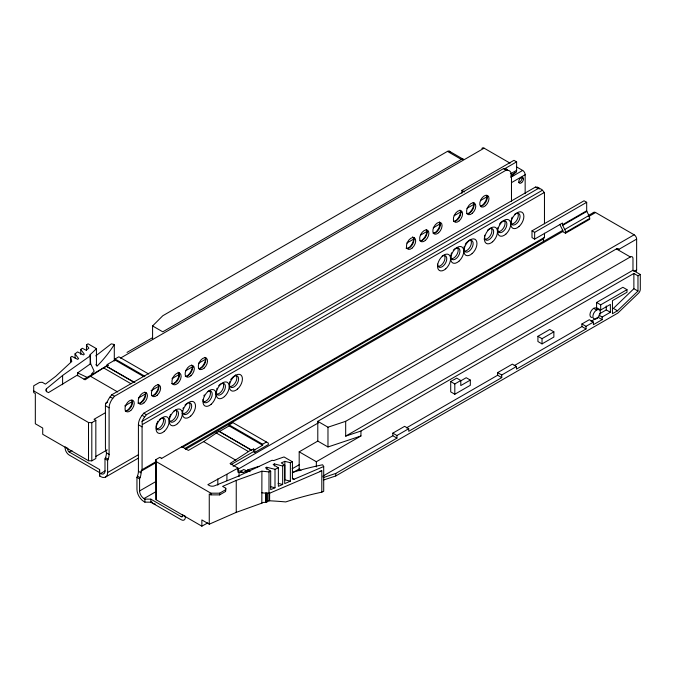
<?xml version="1.0" encoding="UTF-8"?>
<svg xmlns="http://www.w3.org/2000/svg" width="674" height="674" viewBox="0 0 674 674"><rect width="100%" height="100%" fill="white"/><g stroke="black" fill="none" stroke-linecap="round" stroke-linejoin="round"><path stroke-width="1.01" d="M86.474 350.126L86.474 345.004L88.024 343.791L96.441 348.652L96.433 365.081A2.022 0.826 -71.7 0 0 96.517 365.653A2.089 0.843 -72 0 0 96.913 366.016A2.174 0.885 -72.3 0 0 97.292 365.872L97.494 365.696A240.475 138.836 0 0 0 114.294 344.49L111.269 343.858L95.784 355.88M292.996 472.238A240.475 138.836 0 0 1 322.619 464.765L323.705 466.509L294.117 479.214L292.465 478.262L292.449 461.816L290.359 462.709L290.359 481.177L284.714 483.603L284.714 465.136L282.676 466.012L282.676 484.48L278.37 486.325L278.37 467.857L275 469.306L275 487.774L270.687 489.627L270.687 471.16L268.993 471.893L261.908 471.177L261.832 503.124L263.366 502.391L266.213 502.383L266.213 492.643M107.149 366.327L107.2 364.533L115.018 360.017L143.983 376.741M230.971 464.639L253.416 451.681L253.5 448.994L254.814 449.752L262.633 445.244L262.633 444.225L229.135 424.89L229.135 425.901L262.633 445.244M253.416 451.681L254.73 452.439L254.814 449.752M261.908 503.124L236.245 512.366L209.26 524.195L209.26 493.932L210.886 494.876L219.673 494.876L225.537 491.489L225.773 488.237L222.589 486.401L236.245 480.419L261.908 471.177M225.537 491.489L225.773 488.237M266.213 502.383L268.901 500.79A6.167 2.005 20.5 0 1 269.617 500.79A284.462 92.574 20.5 0 1 285.751 501.928A236.591 136.595 0 0 1 321.81 492.163L323.705 491.346L323.705 466.509M138.6 454.621L107.629 472.499A9.95 5.746 60 0 1 100.595 476.56L99.693 476.046L99.693 472.996L100.595 473.519A6.218 3.589 60 0 0 104.992 470.974L104.992 458.91L105.481 457.663A10.363 5.982 -60 0 0 106.458 452.861L105.43 448.53L105.43 405.723A10.363 5.982 -60 0 1 105.683 403.397A12.84 2.881 -39.4 0 1 107.486 401.409A10.363 5.982 -60 0 1 110.123 396.876L111.825 394.753L503.478 168.635L505.18 168.786A10.363 5.982 -60 0 1 507.825 170.278A10.363 5.982 -60 0 1 511.482 175.526L511.482 201.383M107.629 472.499L107.629 460.435L108.118 459.188A10.363 5.982 -60 0 0 109.095 454.386L109.095 407.837A10.363 5.982 -60 0 1 112.76 398.393L114.462 396.278L506.123 170.16L507.817 170.311L505.18 168.786M183.564 515.239L185.325 516.259L185.325 517.354A5.805 3.353 60 0 1 181.222 519.73L150.858 502.197L144.893 502.138L143.983 501.616A9.95 5.746 60 0 1 136.948 489.425L136.948 477.361L137.437 476.114A10.363 5.982 -60 0 0 138.414 471.311L138.414 424.772A10.363 5.982 -60 0 1 142.079 415.319L143.781 413.204L535.434 187.086L537.136 187.237A10.363 5.982 -60 0 1 539.402 188.282M183.042 515.627L181.222 516.68L150.858 499.148L144.893 499.089L143.983 498.566A6.218 3.589 60 0 1 139.585 490.95L139.585 478.885L140.074 477.639A10.363 5.982 -60 0 0 141.051 472.836L141.051 471.236L142.079 469.694L155.736 461.808M182.022 447.578L543.438 238.916L544.466 237.374L544.466 233.196M142.332 424.553A12.84 10.076 86.3 0 1 142.079 421.385A10.363 5.982 -60 0 1 144.716 416.844L146.418 414.729L538.079 188.61L539.773 188.762A10.363 5.982 -60 0 1 542.418 190.253A12.84 10.076 86.3 0 1 544.221 192.528A10.363 5.982 -60 0 1 544.466 194.567L544.466 223.802M91.394 374.121L94.149 371.214L90.645 363.665L90.19 354.583A240.475 138.836 0 0 0 96.441 348.652M152.585 339.46L152.585 325.946L162.813 315.727L447.46 151.38A3.732 2.157 -60 0 1 449.971 152.038M633.872 273.459L633.872 288.699L613.382 308.414L617.485 310.781L637.975 291.067L637.975 275.826L633.872 273.459L360.944 431.031L345.678 436.12L345.678 421.309L630.333 256.963A3.732 2.157 -60 0 1 632.97 258.487L632.97 270.249L345.678 436.12M511.086 175.619L515.854 172.35A4.769 2.755 60 0 0 516.613 170.32L516.613 161.861L513.976 160.336L461.934 190.38L461.934 193.278M46.514 391.712L46.514 388.721L62.606 375.452L90.645 355.577M70.576 362.486L70.576 357.338L71.84 356.352L77.67 359.352L78.605 358.627L75.05 353.867L77.552 351.921L83.382 354.912L84.317 354.187L80.762 349.435L82.279 348.256L86.162 350.253L88.842 348.172L86.474 345.004M77.628 375.763L77.628 372.891L90.645 363.665M46.514 388.721A4.145 2.393 0 0 0 46.986 391.779L48.444 392.63L77.139 375.216L85.093 379.807L106.273 366.083L134.876 382.596M181.913 446.668L188.4 450.409L203.649 441.613L219.067 431.208L251.512 450.139L253.5 448.994M237.998 470.873L240.904 471.134L243.702 469.517L246.28 470.621L243.415 472.584L238.023 472.306L238.023 468.101L230.07 463.51L251.25 449.785M115.018 360.017L115.018 359.006L118.851 356.79L148.718 374.036M127.015 352.418L152.509 337.708M463.527 159.452A3.732 2.157 -60 0 0 461.387 159.426L162.771 331.827L152.585 325.946M84.014 379.167L107.705 365.485M120.469 358.113L484.109 148.17L510.108 163.184M106.273 366.083L106.526 366.437L108.514 365.291L107.2 364.533M504.952 168.593L516.613 161.861M105.683 403.397L107.503 402.344M510.344 173.943L516.613 170.32M511.372 174.937L515.854 172.35M510.926 176.066L513.613 174.507A1.036 0.598 60 0 1 513.773 174.069M510.926 176.908L513.613 175.358L513.613 174.507M510.816 177.27L522.662 170.429A3.522 2.039 60 0 1 525.156 174.743L525.156 193.691M105.473 412.69L94.04 419.287L95.834 420.332L95.834 458.522L91.807 460.848L88.513 460.73L42.715 434.283L42.715 428.041L35.326 423.769L35.326 393.515L33.7 392.58L33.7 385.806L39.564 382.419L42.26 382.284L45.444 384.129L55.816 376.244L71.806 361.424L70.576 357.338M33.7 390.886L88.513 422.531L91.807 422.657L95.834 420.332M124.715 405.933L131.994 401.729M138.364 398.056L145.651 393.852M151.111 390.693L158.39 386.497M172.038 378.611L179.318 374.407M185.695 370.734L192.975 366.53M198.434 363.37L205.713 359.166M406.843 243.053L414.122 238.849M420.492 235.167L427.771 230.963M433.239 227.812L440.518 223.608M454.166 215.731L461.446 211.526M466.905 208.367L474.193 204.171M480.562 200.49L487.841 196.286M511.507 182.629L525.156 174.743M69.228 452.018L99.592 469.551L99.592 472.6L69.228 455.068A5.805 3.353 60 0 1 65.125 447.957L65.125 446.862L67.762 448.379L67.762 449.482A2.073 1.196 60 0 0 69.228 452.018L71.958 450.443M142.079 421.385L542.418 190.253M544.221 192.528L142.332 424.561A10.363 5.982 -60 0 0 142.079 426.886L142.079 469.694M95.792 456.466L107.225 449.87M100.595 473.519L105.152 470.89M105.574 477.057L138.364 458.126M565.503 233.246L565.503 232.395A4.769 2.755 60 0 0 564.736 229.489L562.664 225.369A1.036 0.598 60 0 1 562.495 224.737L562.495 223.043L534.642 239.127L532.005 237.602L532.005 230.837L584.046 200.785L586.683 202.31L586.683 210.777A1.036 0.598 60 0 0 586.852 211.409L588.924 215.52A4.769 2.755 60 0 1 589.691 218.435L589.691 219.277L565.503 233.246L562.866 231.721L562.866 230.879A1.036 0.598 60 0 0 562.697 230.238L560.625 226.127A4.769 2.755 60 0 1 559.984 224.349M532.005 230.837L534.642 232.353L586.683 202.31M207.862 522.864L201.863 526.175L156.073 499.729L155.854 459.634L159.881 457.309L161.684 458.345M562.495 224.737L586.683 210.777M562.664 225.369L586.852 211.409M161.196 458.657L544.466 237.374M141.051 471.236L155.618 462.819M184.617 448.614L562.841 230.247M588.36 215.512L593.828 212.361M564.736 229.489L588.924 215.52M185.468 449.314L562.782 231.477M588.301 216.742L595.589 212.529L634.141 234.788A3.522 2.039 60 0 1 636.635 239.11L636.635 269.912A3.522 2.039 60 0 1 635.902 271.529M229.135 424.89L232.968 422.674L268.319 443.088L268.362 444.57L254.73 452.439M219.067 431.208L219.328 431.562L229.135 425.901M565.503 232.395L589.691 218.435M139.585 490.95L155.98 481.489M143.983 498.566L155.829 491.734M262.633 444.225L266.457 442.018M233.137 466.307L634.141 234.788M238.023 468.101L207.862 484.665L209.328 485.516A4.145 2.393 0 0 0 214.635 485.786L237.619 476.493L272.035 460.3L273.754 460.569A240.475 138.836 0 0 1 284.032 456.955L292.449 461.816M299.475 470.696A3.732 2.157 -60 0 1 299.189 469.475L299.189 451.824L317.791 441.082L317.791 421.326L616.407 248.925A3.732 2.157 -60 0 1 618.917 249.582M237.349 469.626L318.549 422.75M618.403 249.633L636.635 239.11M155.854 459.634L156.073 461.538L210.886 493.183L219.673 493.183L225.537 489.796M292.128 468.809L299.424 464.605M633.897 271.487L636.635 269.912M292.289 472.912L299.585 468.708M450.704 381.585L456.686 378.131L460.789 380.498L460.789 385.579L470.317 380.077L470.317 385.292L454.807 394.248L450.704 391.88L450.704 381.585L454.807 383.953L460.789 380.498M637.975 275.826L640.3 274.487L640.3 289.281A3.732 2.157 -60 0 1 638.497 293.215L617.839 313.09L335.762 475.954L323.469 480.048M299.189 451.824L316.342 461.724L360.944 435.968L360.944 431.031M461.016 380.709L466.214 377.71L470.317 380.077M537.919 336.309L549.765 329.468L553.868 331.835L553.868 337.051L542.031 343.892L537.919 341.524L537.919 336.309L542.031 338.677L553.868 331.835M598.866 315.137L602.152 317.033L610.374 312.281L610.374 304.412L600.686 310.006L596.583 307.639L596.583 302.474L622.877 287.293L626.989 289.66L626.989 292.255L612.464 300.646L612.464 313.688L617.485 310.781M596.583 302.474L600.686 304.842L626.989 289.66M322.753 476.206L392.832 435.749L392.832 433.146L404.627 426.33L408.73 428.698L408.73 431.309L501.742 377.608L501.742 374.997L516.478 366.496L516.478 369.099L586.026 328.946L586.026 326.342L593.423 322.071L593.423 324.674L602.152 319.636L602.152 317.033M406.456 427.88L497.639 375.241L497.639 372.629L512.375 364.128L516.478 366.496M514.178 365.687L581.923 326.578L581.923 323.975L589.32 319.703L593.423 322.071M599.692 313.713L606.271 309.914L610.374 312.281M591.064 321.296L598.049 317.269L602.152 319.636M392.832 433.146L396.935 435.514L408.73 428.698M323.166 477.63L335.762 473.434L396.935 438.117L396.935 435.514M275 469.306L266.761 467.259L265.505 467.798L270.687 471.16M282.676 466.012L274.444 463.956L273.189 464.496L278.37 467.857M290.359 462.709L284.866 461.345L281.26 462.895L284.714 465.136M261.832 492.795L268.993 493.511L321.81 470.831L321.81 492.163M317.791 421.326L327.977 427.206L345.678 421.309M317.791 441.082L327.977 446.963L360.944 435.968M247.619 471.859L247.619 469.946L258.959 466.366M290.359 481.177L284.866 479.812L284.866 461.345M278.101 483.334L282.676 484.48M270.426 486.636L275 487.774M77.628 372.891L87.005 377.314M516.385 166.807L522.662 170.429M522.005 178.088L523.471 178.93M537.136 187.237L539.773 188.762M503.478 168.635L506.123 170.16M535.434 187.086L538.079 188.61M449.331 151.203L463.257 159.241M447.46 151.38L461.387 159.426M616.407 248.925L630.333 256.963M632.97 270.249L640.3 274.487M633.872 288.699L637.975 291.067M461.934 190.38L464.58 191.905M593.684 308.338L596.616 310.032M581.923 323.975L586.026 326.342M581.923 326.578L586.026 328.946M497.639 372.629L501.742 374.997M497.639 375.241L501.742 377.608M392.832 435.749L396.935 438.117M115.018 359.006L144.893 376.252M299.189 469.475L300.992 470.519M106.526 366.437L134.244 382.436M219.328 431.562L251.512 450.139M103.341 367.768L131.051 383.767M216.143 432.893L248.327 451.47M95.851 364.744L97.494 365.696M90.847 376.488L117.664 391.965M203.649 441.613L235.824 460.19M111.825 394.753L114.462 396.278M143.781 413.204L146.418 414.729M240.904 471.134L243.415 472.584M110.123 396.876L112.76 398.393M142.079 415.319L144.716 416.844M105.43 405.723L109.095 407.837M138.414 424.772L142.079 426.886M106.458 452.861L109.095 454.386M138.414 471.311L141.051 472.836M105.481 457.663L108.118 459.188M137.437 476.114L140.074 477.639M104.992 458.91L107.629 460.435M136.948 477.361L139.585 478.885M209.26 524.195L201.863 519.924L201.863 526.175M247.619 469.946L250.147 471.733M99.592 469.551L99.693 476.046M606.271 305.979L606.271 309.914M600.686 304.842L600.686 310.006M543.438 238.916L543.438 240.525A10.363 5.982 -60 0 0 543.598 242.193M542.031 338.677L542.031 343.892M534.642 232.353L534.642 239.127M511.482 218.974L511.482 222.075A10.363 5.982 -60 0 0 511.642 223.743M454.807 383.953L454.807 394.248M335.762 473.434L335.762 475.954M327.977 427.206L327.977 446.963M316.342 461.724L316.342 466.914M274.444 463.956L274.444 466.012M269.617 492.61L269.617 500.79M268.993 471.893L268.993 493.511M268.901 492.812L268.901 500.79M267.401 492.888L267.401 501.675M266.761 467.259L266.761 469.306M265.758 493.006L265.758 502.391M246.28 470.621L246.28 472.693M239.068 472.398L239.068 476.56M236.245 480.419L236.245 512.366M226.919 474.513L226.919 480.705M219.673 493.183L219.673 494.876M217.812 478.928L217.812 485.12M210.886 493.183L210.886 494.876M182.688 514.734L182.688 515.837A2.073 1.196 60 0 1 181.222 516.68M156.073 461.538L156.073 499.729M150.858 499.148L150.858 502.197M144.893 499.089L144.893 502.138M114.294 344.49L114.294 361.045M91.807 422.657L91.807 460.848M90.19 354.583L90.19 363.893M88.513 422.531L88.513 460.73M80.762 349.435L80.762 354.566M75.05 353.867L75.05 357.97M62.606 375.452L62.606 384.728M459.954 210.094A6.529 3.774 -60 0 1 459.483 217.272A6.529 3.774 -60 0 1 453.509 221.266M473.148 202.478A6.529 3.774 -60 0 1 472.676 209.656A6.529 3.774 -60 0 1 466.703 213.65M486.721 195.359A6.529 3.774 -60 0 1 485.87 202.04A6.529 3.774 -60 0 1 480.511 206.118M412.581 236.818A6.529 3.774 -60 0 1 412.581 244.359A6.529 3.774 -60 0 1 406.051 248.125M413.929 237.602A9.225 5.325 -60 0 1 408.427 248.217M426.238 229.564A6.529 3.774 -60 0 1 425.774 236.734A6.529 3.774 -60 0 1 419.792 240.736M427.046 231.207A9.225 5.325 -60 0 1 421.621 240.601M414.156 238.655A9.225 5.325 -60 0 1 414.08 237.518M439.431 221.948A6.529 3.774 -60 0 1 438.959 229.118A6.529 3.774 -60 0 1 432.986 233.12M205.772 357.784A9.225 5.325 -60 0 1 199.251 369.082M193.05 367.456A9.225 5.325 -60 0 1 192.806 366.445M204.888 357.355A6.529 3.774 -60 0 1 204.424 364.533A6.529 3.774 -60 0 1 198.442 368.526M440.316 222.369A9.225 5.325 -60 0 1 433.795 233.667M427.586 232.041A9.225 5.325 -60 0 1 427.35 231.03M178.037 372.225A6.529 3.774 -60 0 1 178.037 379.765A6.529 3.774 -60 0 1 171.508 383.54M191.702 364.971A6.529 3.774 -60 0 1 191.231 372.149A6.529 3.774 -60 0 1 185.249 376.143M192.503 366.622A9.225 5.325 -60 0 1 187.077 376.016M179.613 374.062A9.225 5.325 -60 0 1 179.537 372.933M179.385 373.017A9.225 5.325 -60 0 1 173.884 383.632M157.986 384.441A6.529 3.774 -60 0 1 157.514 391.619A6.529 3.774 -60 0 1 151.532 395.613M158.786 386.092A9.225 5.325 -60 0 1 153.36 395.478M145.896 393.532A9.225 5.325 -60 0 1 145.82 392.394M144.792 392.057A6.529 3.774 -60 0 1 144.051 399.674A6.529 3.774 -60 0 1 137.791 403.001M132.399 401.325A9.225 5.325 -60 0 1 125.954 411.393M131.978 400.171A6.529 3.774 -60 0 1 130.857 407.29A6.529 3.774 -60 0 1 125.145 410.845M145.668 392.479A9.225 5.325 -60 0 1 140.167 403.094M487.142 196.513A9.225 5.325 -60 0 1 480.705 206.589M474.033 202.908A9.225 5.325 -60 0 1 468.531 213.523M461.302 212.58A9.225 5.325 -60 0 1 461.067 211.569M460.755 211.746A9.225 5.325 -60 0 1 455.338 221.139M481.893 148.457A3.522 2.039 60 0 1 484.109 148.17M521.971 178.526A3.319 1.912 -60 0 1 518.592 182.469M487.631 230.095A6.529 3.774 -60 0 1 493.646 231.14A6.529 3.774 -60 0 1 488.574 239.927A6.529 3.774 -60 0 1 484.665 235.234M491.034 228.039A6.529 3.774 -60 0 1 490.293 235.656A6.529 3.774 -60 0 1 484.033 238.984M499.535 223.979A6.529 3.774 -60 0 1 506.368 221.931A6.529 3.774 -60 0 1 503.68 230.971A6.529 3.774 -60 0 1 497.69 230.196M497.69 228.528A6.529 3.774 -60 0 1 497.859 227.618M504.607 220.92A6.529 3.774 -60 0 1 503.486 228.039A6.529 3.774 -60 0 1 497.774 231.595M514.717 214.265A6.529 3.774 -60 0 1 520.05 216.169A6.529 3.774 -60 0 1 515.197 224.577A6.529 3.774 -60 0 1 510.884 220.912M511.709 218.132A6.529 3.774 -60 0 1 512.181 217.23M517.421 212.807A6.529 3.774 -60 0 1 516.68 220.415A6.529 3.774 -60 0 1 510.42 223.751M442.152 256.095A6.529 3.774 -60 0 1 446.769 258.765A6.529 3.774 -60 0 1 442.152 266.761A6.529 3.774 -60 0 1 437.527 264.09M444.124 255.117A6.529 3.774 -60 0 1 443.652 262.296A6.529 3.774 -60 0 1 437.679 266.289M453.248 250.273A6.529 3.774 -60 0 1 459.862 250.096A6.529 3.774 -60 0 1 455.102 259.271A6.529 3.774 -60 0 1 450.948 254.696M451.226 253.769A6.529 3.774 -60 0 1 451.605 252.834M467.107 241.949A6.529 3.774 -60 0 1 473.047 242.48A6.529 3.774 -60 0 1 469.02 251.217A6.529 3.774 -60 0 1 463.914 248.858M463.973 247.99A6.529 3.774 -60 0 1 464.42 246.145M465.271 244.308A6.529 3.774 -60 0 1 466.442 242.657M470.039 239.523A6.529 3.774 -60 0 1 470.284 246.617A6.529 3.774 -60 0 1 464.057 251.057M232.564 377.356A6.529 3.774 -60 0 1 238.512 377.887A6.529 3.774 -60 0 1 234.476 386.632A6.529 3.774 -60 0 1 229.371 384.273M229.43 383.405A6.529 3.774 -60 0 1 229.876 381.56M230.727 379.723A6.529 3.774 -60 0 1 231.898 378.063M457.317 247.501A6.529 3.774 -60 0 1 456.584 255.117A6.529 3.774 -60 0 1 450.316 258.454M218.705 385.68A6.529 3.774 -60 0 1 225.259 385.267A6.529 3.774 -60 0 1 221.038 394.408A6.529 3.774 -60 0 1 216.236 391.021M216.683 389.176A6.529 3.774 -60 0 1 217.062 388.249M207.609 391.51A6.529 3.774 -60 0 1 212.226 394.172A6.529 3.774 -60 0 1 207.609 402.167A6.529 3.774 -60 0 1 202.992 399.505M203.868 395.865A6.529 3.774 -60 0 1 204.34 394.956M235.496 374.938A6.529 3.774 -60 0 1 235.74 382.023A6.529 3.774 -60 0 1 229.522 386.472M184.988 405.15A6.529 3.774 -60 0 1 191.542 404.737A6.529 3.774 -60 0 1 187.321 413.87A6.529 3.774 -60 0 1 182.519 410.483M182.966 408.646A6.529 3.774 -60 0 1 183.345 407.711M223.153 383.413A6.529 3.774 -60 0 1 221.754 390.954A6.529 3.774 -60 0 1 215.773 393.86M209.58 390.532A6.529 3.774 -60 0 1 209.108 397.711A6.529 3.774 -60 0 1 203.135 401.704M173.892 410.972A6.529 3.774 -60 0 1 178.509 413.642A6.529 3.774 -60 0 1 173.892 421.638A6.529 3.774 -60 0 1 169.275 418.967M169.503 417.189A6.529 3.774 -60 0 1 169.772 416.262M170.151 415.327A6.529 3.774 -60 0 1 170.623 414.417M175.863 409.994A6.529 3.774 -60 0 1 175.4 417.172A6.529 3.774 -60 0 1 169.418 421.166M159.275 419.675A6.529 3.774 -60 0 1 165.29 420.711A6.529 3.774 -60 0 1 160.218 429.507A6.529 3.774 -60 0 1 156.309 424.805M156.587 423.879A6.529 3.774 -60 0 1 156.958 422.943M157.43 422.034A6.529 3.774 -60 0 1 157.986 421.174M189.436 402.875A6.529 3.774 -60 0 1 188.038 410.415A6.529 3.774 -60 0 1 182.056 413.331M162.67 417.619A6.529 3.774 -60 0 1 162.207 424.788A6.529 3.774 -60 0 1 156.225 428.79M155.214 504.068A4.145 2.393 0 0 1 151.717 501.7M294.117 479.206A2.081 1.365 -52.2 0 1 292.423 478.245M319.805 471.269A236.591 136.595 0 0 1 321.81 470.831M593.221 213.153A3.522 2.039 60 0 1 593.373 212.824M593.575 212.554A3.522 2.039 60 0 1 595.589 212.529M591.991 317.479A5.282 3.05 -60 0 1 591.258 310.773A5.282 3.05 -60 0 1 597.24 309.265M459.171 220.861A6.529 3.774 -60 0 0 461.243 210.751A6.529 3.774 -60 0 0 453.518 217.601A6.529 3.774 -60 0 0 459.171 220.861M472.364 213.245A6.529 3.774 -60 0 0 474.437 203.127A6.529 3.774 -60 0 0 466.711 209.985A6.529 3.774 -60 0 0 472.364 213.245M485.558 205.629A6.529 3.774 -60 0 0 487.631 195.511A6.529 3.774 -60 0 0 479.905 202.368A6.529 3.774 -60 0 0 485.558 205.629M412.269 247.948A6.529 3.774 -60 0 0 414.333 237.829A6.529 3.774 -60 0 0 406.607 244.679A6.529 3.774 -60 0 0 412.269 247.948M425.463 240.332A6.529 3.774 -60 0 0 427.527 230.213A6.529 3.774 -60 0 0 419.801 237.063A6.529 3.774 -60 0 0 425.463 240.332M438.656 232.715A6.529 3.774 -60 0 0 440.72 222.597A6.529 3.774 -60 0 0 432.994 229.446A6.529 3.774 -60 0 0 438.656 232.715M204.112 368.122A6.529 3.774 -60 0 0 206.177 358.012A6.529 3.774 -60 0 0 198.451 364.861A6.529 3.774 -60 0 0 204.112 368.122M177.725 383.354A6.529 3.774 -60 0 0 179.798 373.244A6.529 3.774 -60 0 0 172.072 380.094A6.529 3.774 -60 0 0 177.725 383.354M190.919 375.738A6.529 3.774 -60 0 0 192.983 365.628A6.529 3.774 -60 0 0 185.266 372.478A6.529 3.774 -60 0 0 190.919 375.738M144.009 402.825A6.529 3.774 -60 0 0 146.081 392.706A6.529 3.774 -60 0 0 138.355 399.556A6.529 3.774 -60 0 0 144.009 402.825M157.202 395.208A6.529 3.774 -60 0 0 159.275 385.09A6.529 3.774 -60 0 0 151.549 391.939A6.529 3.774 -60 0 0 157.202 395.208M130.815 410.441A6.529 3.774 -60 0 0 132.888 400.322A6.529 3.774 -60 0 0 125.162 407.172A6.529 3.774 -60 0 0 130.815 410.441M521.727 182.553A3.319 1.912 -60 0 0 522.78 177.414A3.319 1.912 -60 0 0 518.854 180.893A3.319 1.912 -60 0 0 521.727 182.553M519.039 226.515A9.225 5.325 -60 0 0 521.962 212.226A9.225 5.325 -60 0 0 511.044 221.898A9.225 5.325 -60 0 0 519.039 226.515M445.741 268.825A9.225 5.325 -60 0 0 448.665 254.536A9.225 5.325 -60 0 0 437.755 264.216A9.225 5.325 -60 0 0 445.741 268.825M458.935 261.209A9.225 5.325 -60 0 0 461.859 246.92A9.225 5.325 -60 0 0 450.948 256.6A9.225 5.325 -60 0 0 458.935 261.209M472.129 253.593A9.225 5.325 -60 0 0 475.052 239.304A9.225 5.325 -60 0 0 464.142 248.984A9.225 5.325 -60 0 0 472.129 253.593M237.585 389.008A9.225 5.325 -60 0 0 240.508 374.719A9.225 5.325 -60 0 0 229.598 384.391A9.225 5.325 -60 0 0 237.585 389.008M224.391 396.624A9.225 5.325 -60 0 0 227.315 382.335A9.225 5.325 -60 0 0 216.405 392.007A9.225 5.325 -60 0 0 224.391 396.624M211.198 404.24A9.225 5.325 -60 0 0 214.121 389.951A9.225 5.325 -60 0 0 203.211 399.631A9.225 5.325 -60 0 0 211.198 404.24M190.675 416.085A9.225 5.325 -60 0 0 193.598 401.797A9.225 5.325 -60 0 0 182.688 411.477A9.225 5.325 -60 0 0 190.675 416.085M164.287 431.326A9.225 5.325 -60 0 0 167.219 417.029A9.225 5.325 -60 0 0 156.301 426.709A9.225 5.325 -60 0 0 164.287 431.326M177.481 423.71A9.225 5.325 -60 0 0 180.405 409.413A9.225 5.325 -60 0 0 169.494 419.093A9.225 5.325 -60 0 0 177.481 423.71M505.845 234.131A9.225 5.325 -60 0 0 508.769 219.842A9.225 5.325 -60 0 0 497.859 229.514A9.225 5.325 -60 0 0 505.845 234.131M492.652 241.747A9.225 5.325 -60 0 0 495.575 227.458A9.225 5.325 -60 0 0 484.665 237.13A9.225 5.325 -60 0 0 492.652 241.747M597.585 317.951A5.282 3.05 -60 0 0 599.262 309.77A5.282 3.05 -60 0 0 593.002 315.314A5.282 3.05 -60 0 0 597.585 317.951"/></g></svg>
